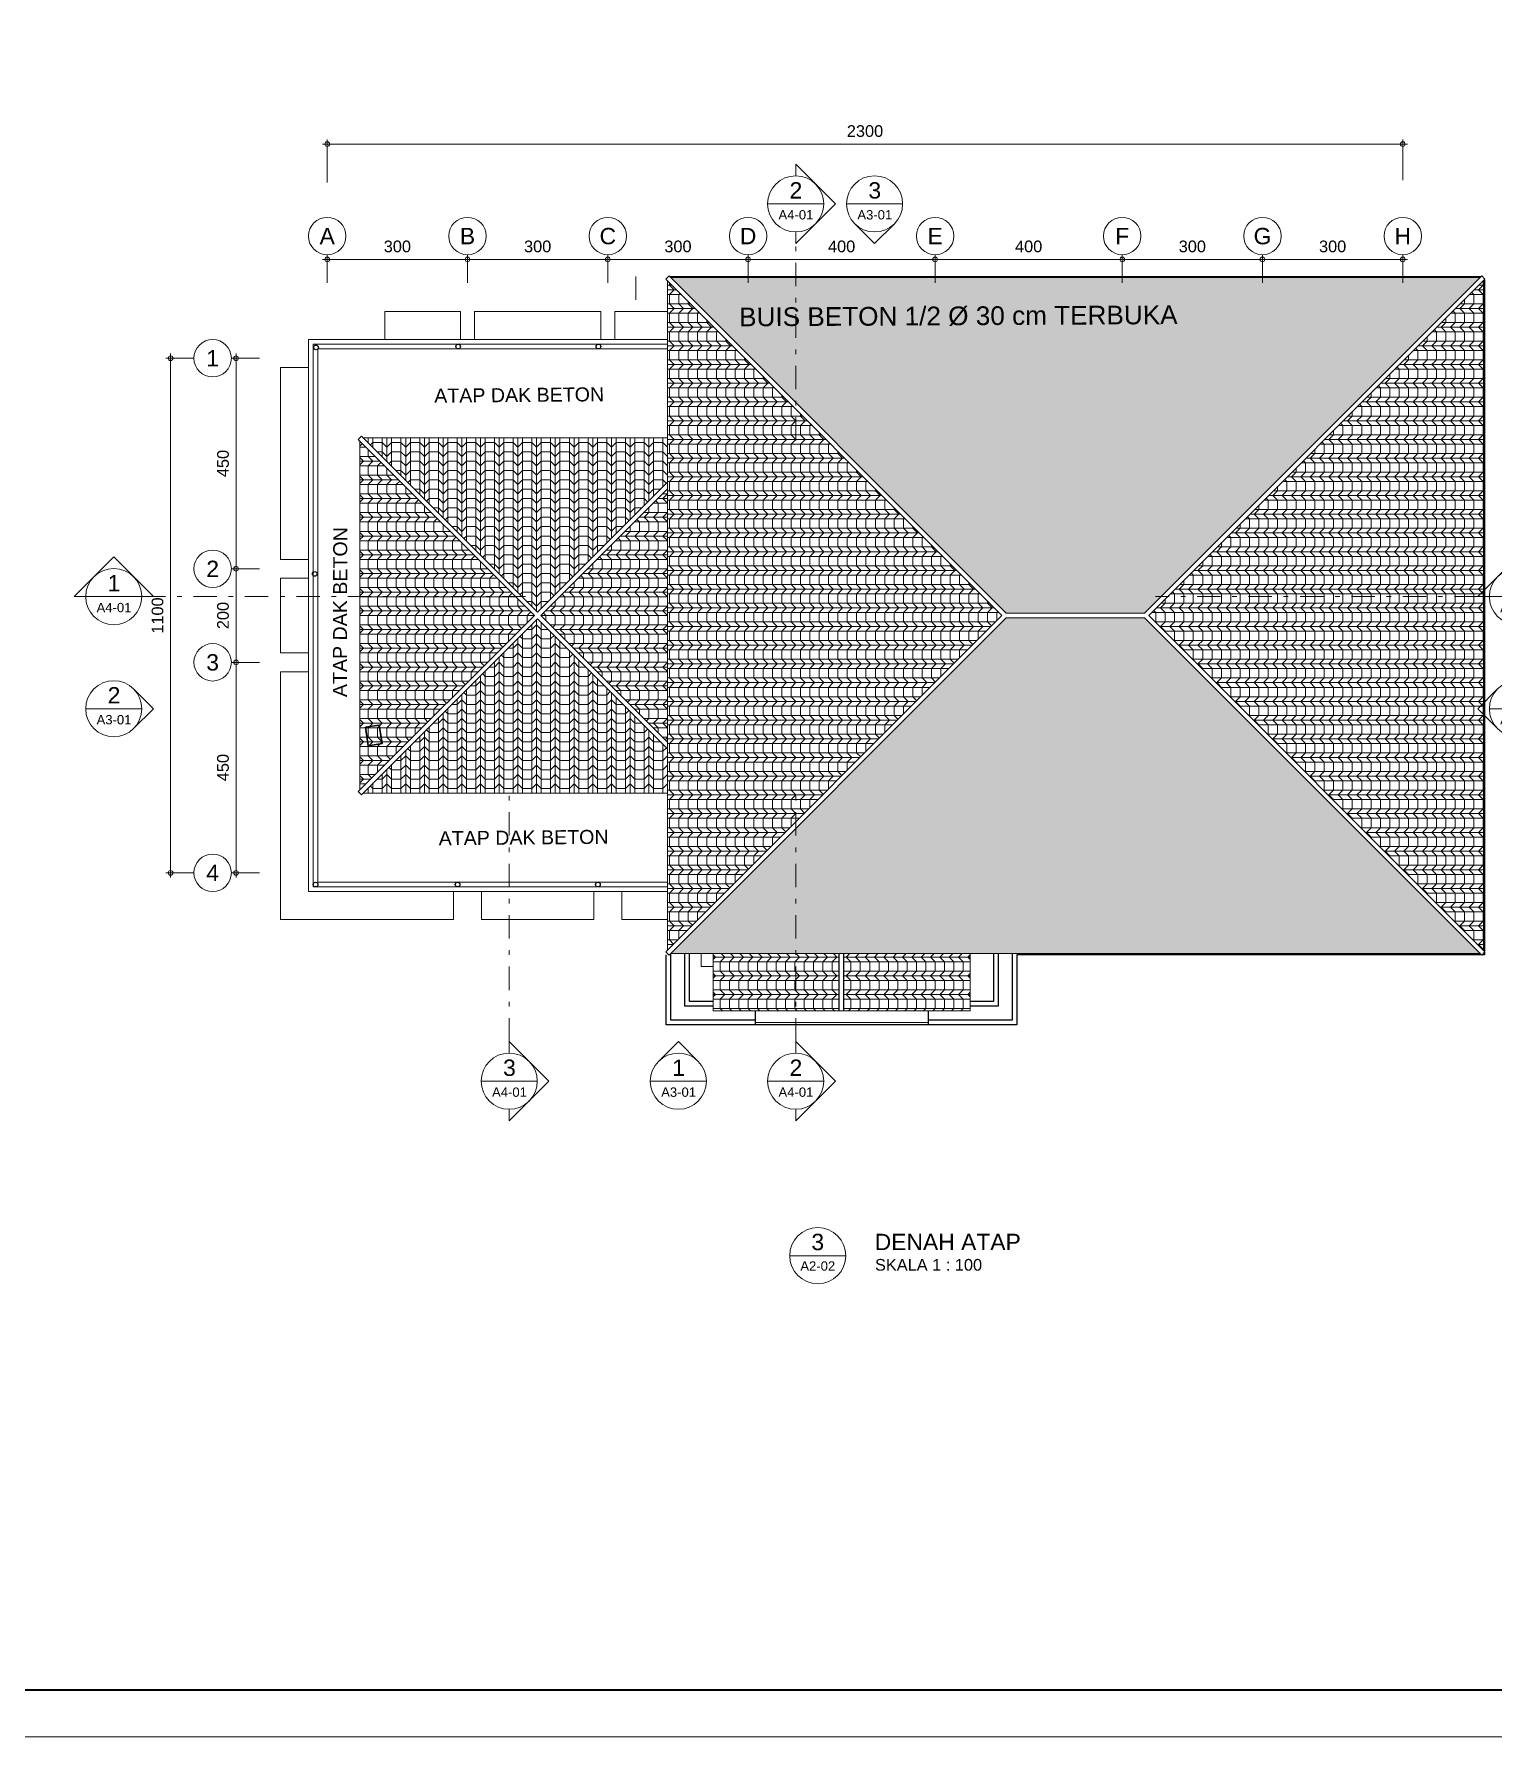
# Model space of a CAD drawing. Header units: millimetres. Extents: x -11 to 1625, y -267 to 180.
# Drawn here: x 1368.16 to 1399.36, y 63 to 99.4 of the extents above; entities that cross this region are included whole.
import ezdxf
from ezdxf.enums import TextEntityAlignment as Align

# ---------------------------------------------------------------- set-up
doc = ezdxf.new("R2010")
doc.units = ezdxf.units.MM
doc.linetypes.add('DASHDOT', pattern=[1, 0.5, -0.25, 0, -0.25])
for name, color, linetype, lineweight in [('ars', 11, 'Continuous', 5), ('atap', 7, 'Continuous', 20), ('dinding', 5, 'Continuous', 15), ('GRS KOP', 1, 'Continuous', 35), ('KOLOM', 1, 'Continuous', 30), ('kop', 7, 'Continuous', 20), ('lan', 7, 'Continuous', 15), ('not', 7, 'Continuous', 20), ('SANITAIR', 4, 'Continuous', 5), ('u', 6, 'Continuous', 20)]:
    doc.layers.add(name, color=color, linetype=linetype, lineweight=lineweight)
doc.styles.add('BARU', font='complex.shx')
doc.styles.add('S', font='SIMPLEX', dxfattribs={"width": 1.1})
doc.styles.get("Standard").update_dxf_attribs({"font": 'ARIALUNI.TTF'})
doc.dimstyles.new('SK100', dxfattribs={"dimtxt": 0.25, "dimasz": 0.1, "dimexe": 0.1, "dimexo": 0, "dimgap": 0.15, "dimtad": 1, "dimdec": 0, "dimlfac": 100, "dimzin": 12, "dimdsep": 46, "dimtxsty": 'Standard', "dimblk": 'BULAT', "dimcen": 0.1, "dimclrd": 256, "dimclre": 256, "dimclrt": 256, "dimadec": 0, "dimazin": 3, "dimtfac": 1, "dimtdec": 0, "dimtofl": 0, "dimtmove": 0, "dimatfit": 3, "dimldrblk": 'BULAT', "dimfxl": 0, "dimtolj": 1, "dimtzin": 0, "dimlwd": -1, "dimlwe": -1, "dimarcsym": 0})

# ---------------------------------------------------------------- blocks, each defined once
blk = doc.blocks.new('kop')
at = {"layer": 'GRS KOP'}
blk.add_lwpolyline([(1, 54), (83, 54), (83, 1), (1, 1)], close=True, dxfattribs=at)
at = {"layer": 'kop', "color": 7}
blk.add_line((0, 0), (84, 0), dxfattribs=at)
at = {"layer": 'kop', "style": 'BARU', "flags": 4}
for p, height in [((73.8, 5.4), 0.35), ((80.303, 5.382), 0.25), ((73.8, 4.9), 0.35), ((80.303, 4.882), 0.25), ((73.8, 4.4), 0.35), ((80.303, 4.382), 0.25)]:
    blk.add_attdef('-', p, '', height=height, dxfattribs=at)
at = {"layer": 'kop', "flags": 4}
for tag, p in [('AR-00', (78.057, 2.648)), ('00', (81.238, 2.647))]:
    blk.add_attdef(tag, text='', height=0.35, dxfattribs=at).set_placement(p, align=Align.MIDDLE)
blk = doc.blocks.new('K1')
at = {"layer": 'KOLOM'}
blk.add_lwpolyline([(0.2, 0.15), (-0.2, 0.15), (-0.2, -0.15), (0.2, -0.15), (0.2, 0.15)], dxfattribs=at)
blk = doc.blocks.new('BULAT')
for p, q in [((-1, 0), (1, 0)), ((0, -1), (0, 1))]:
    blk.add_line(p, q)
blk.add_circle((0, 0), 0.5)
blk = doc.blocks.new('*D3168')
at = {"layer": 'Defpoints', "color": 0, "ltscale": 0.15}
for p in [(1372.481, 85.97), (1372.981, 85.97), (1372.981, 81.47)]:
    blk.add_point(p, dxfattribs=at)
at = {"layer": 'u', "ltscale": 0.15}
for p, q in [((1372.981, 85.97), (1372.381, 85.97)), ((1372.481, 81.57), (1372.481, 85.87)), ((1372.981, 81.47), (1372.381, 81.47))]:
    blk.add_line(p, q, dxfattribs=at)
at = {"layer": 'u', "ltscale": 0.15, "xscale": 0.1, "yscale": 0.1, "zscale": 0.1}
for p, rotation in [((1372.481, 85.97), 90), ((1372.481, 81.47), 270)]:
    blk.add_blockref('BULAT', p, dxfattribs=dict(at, rotation=rotation))
at = {"layer": 'u', "ltscale": 0.15, "insert": (1372.203, 83.72), "char_height": 0.25, "attachment_point": 5, "rotation": 90}
blk.add_mtext('\\A1;450', dxfattribs=at)
blk = doc.blocks.new('*D3169')
at = {"layer": 'Defpoints', "color": 0, "ltscale": 0.15}
for p in [(1372.481, 87.97), (1372.981, 87.97), (1372.981, 85.97)]:
    blk.add_point(p, dxfattribs=at)
at = {"layer": 'u', "ltscale": 0.15}
for p, q in [((1372.981, 87.97), (1372.381, 87.97)), ((1372.481, 86.07), (1372.481, 87.87)), ((1372.981, 85.97), (1372.381, 85.97))]:
    blk.add_line(p, q, dxfattribs=at)
at = {"layer": 'u', "ltscale": 0.15, "xscale": 0.1, "yscale": 0.1, "zscale": 0.1}
for p, rotation in [((1372.481, 87.97), 90), ((1372.481, 85.97), 270)]:
    blk.add_blockref('BULAT', p, dxfattribs=dict(at, rotation=rotation))
at = {"layer": 'u', "ltscale": 0.15, "insert": (1372.203, 86.97), "char_height": 0.25, "attachment_point": 5, "rotation": 90}
blk.add_mtext('\\A1;200', dxfattribs=at)
blk = doc.blocks.new('*D3170')
at = {"layer": 'Defpoints', "color": 0, "ltscale": 0.15}
for p in [(1372.981, 92.47), (1372.481, 87.97), (1372.981, 87.97)]:
    blk.add_point(p, dxfattribs=at)
at = {"layer": 'u', "ltscale": 0.15}
for p, q in [((1372.981, 92.47), (1372.381, 92.47)), ((1372.481, 92.37), (1372.481, 88.07)), ((1372.981, 87.97), (1372.381, 87.97))]:
    blk.add_line(p, q, dxfattribs=at)
at = {"layer": 'u', "ltscale": 0.15, "xscale": 0.1, "yscale": 0.1, "zscale": 0.1}
for p, rotation in [((1372.481, 92.47), 90), ((1372.481, 87.97), 270)]:
    blk.add_blockref('BULAT', p, dxfattribs=dict(at, rotation=rotation))
at = {"layer": 'u', "ltscale": 0.15, "insert": (1372.203, 90.22), "char_height": 0.25, "attachment_point": 5, "rotation": 90}
blk.add_mtext('\\A1;450', dxfattribs=at)
blk = doc.blocks.new('NAV')
blk.add_circle((0, -0.4), 0.4)
at = {"style": 'S', "width": 0.75, "flags": 4}
blk.add_attdef('AV', text='', height=0.3, dxfattribs=at).set_placement((0, -0.4), align=Align.MIDDLE)
blk = doc.blocks.new('*D3171')
at = {"layer": 'Defpoints', "color": 0, "ltscale": 0.15}
for p in [(1371.581, 92.47), (1371.081, 81.47), (1371.581, 81.47)]:
    blk.add_point(p, dxfattribs=at)
at = {"layer": 'u', "ltscale": 0.15}
for p, q in [((1371.581, 92.47), (1370.981, 92.47)), ((1371.081, 92.37), (1371.081, 81.57)), ((1371.581, 81.47), (1370.981, 81.47))]:
    blk.add_line(p, q, dxfattribs=at)
at = {"layer": 'u', "ltscale": 0.15, "xscale": 0.1, "yscale": 0.1, "zscale": 0.1}
for p, rotation in [((1371.081, 92.47), 90), ((1371.081, 81.47), 270)]:
    blk.add_blockref('BULAT', p, dxfattribs=dict(at, rotation=rotation))
at = {"layer": 'u', "ltscale": 0.15, "insert": (1370.803, 86.97), "char_height": 0.25, "attachment_point": 5, "rotation": 90}
blk.add_mtext('\\A1;1100', dxfattribs=at)
blk = doc.blocks.new('*D3172')
at = {"layer": 'Defpoints', "color": 0, "ltscale": 0.15}
for p in [(1377.431, 94.582), (1374.431, 94.082), (1377.431, 94.082)]:
    blk.add_point(p, dxfattribs=at)
at = {"layer": 'u', "ltscale": 0.15}
for p, q in [((1374.431, 94.082), (1374.431, 94.682)), ((1377.431, 94.082), (1377.431, 94.682)), ((1374.531, 94.582), (1377.331, 94.582))]:
    blk.add_line(p, q, dxfattribs=at)
at = {"layer": 'u', "ltscale": 0.15, "xscale": 0.1, "yscale": 0.1, "zscale": 0.1, "rotation": 180}
blk.add_blockref('BULAT', (1374.431, 94.582), dxfattribs=at)
at = {"layer": 'u', "ltscale": 0.15, "xscale": 0.1, "yscale": 0.1, "zscale": 0.1}
blk.add_blockref('BULAT', (1377.431, 94.582), dxfattribs=at)
at = {"layer": 'u', "ltscale": 0.15, "insert": (1375.931, 94.859), "char_height": 0.25, "attachment_point": 5}
blk.add_mtext('\\A1;300', dxfattribs=at)
blk = doc.blocks.new('*D3173')
at = {"layer": 'Defpoints', "color": 0, "ltscale": 0.15}
for p in [(1380.431, 94.582), (1377.431, 94.082), (1380.431, 94.082)]:
    blk.add_point(p, dxfattribs=at)
at = {"layer": 'u', "ltscale": 0.15}
for p, q in [((1377.431, 94.082), (1377.431, 94.682)), ((1380.431, 94.082), (1380.431, 94.682)), ((1377.531, 94.582), (1380.331, 94.582))]:
    blk.add_line(p, q, dxfattribs=at)
at = {"layer": 'u', "ltscale": 0.15, "xscale": 0.1, "yscale": 0.1, "zscale": 0.1, "rotation": 180}
blk.add_blockref('BULAT', (1377.431, 94.582), dxfattribs=at)
at = {"layer": 'u', "ltscale": 0.15, "xscale": 0.1, "yscale": 0.1, "zscale": 0.1}
blk.add_blockref('BULAT', (1380.431, 94.582), dxfattribs=at)
at = {"layer": 'u', "ltscale": 0.15, "insert": (1378.931, 94.859), "char_height": 0.25, "attachment_point": 5}
blk.add_mtext('\\A1;300', dxfattribs=at)
blk = doc.blocks.new('*D3174')
at = {"layer": 'Defpoints', "color": 0, "ltscale": 0.15}
for p in [(1383.431, 94.582), (1380.431, 94.082), (1383.431, 94.082)]:
    blk.add_point(p, dxfattribs=at)
at = {"layer": 'u', "ltscale": 0.15}
for p, q in [((1380.431, 94.082), (1380.431, 94.682)), ((1383.431, 94.082), (1383.431, 94.682)), ((1380.531, 94.582), (1383.331, 94.582))]:
    blk.add_line(p, q, dxfattribs=at)
at = {"layer": 'u', "ltscale": 0.15, "xscale": 0.1, "yscale": 0.1, "zscale": 0.1, "rotation": 180}
blk.add_blockref('BULAT', (1380.431, 94.582), dxfattribs=at)
at = {"layer": 'u', "ltscale": 0.15, "xscale": 0.1, "yscale": 0.1, "zscale": 0.1}
blk.add_blockref('BULAT', (1383.431, 94.582), dxfattribs=at)
at = {"layer": 'u', "ltscale": 0.15, "insert": (1381.931, 94.859), "char_height": 0.25, "attachment_point": 5}
blk.add_mtext('\\A1;300', dxfattribs=at)
blk = doc.blocks.new('*D3175')
at = {"layer": 'Defpoints', "color": 0, "ltscale": 0.15}
for p in [(1391.431, 94.582), (1387.431, 94.082), (1391.431, 94.082)]:
    blk.add_point(p, dxfattribs=at)
at = {"layer": 'u', "ltscale": 0.15}
for p, q in [((1387.431, 94.082), (1387.431, 94.682)), ((1391.431, 94.082), (1391.431, 94.682)), ((1387.531, 94.582), (1391.331, 94.582))]:
    blk.add_line(p, q, dxfattribs=at)
at = {"layer": 'u', "ltscale": 0.15, "xscale": 0.1, "yscale": 0.1, "zscale": 0.1, "rotation": 180}
blk.add_blockref('BULAT', (1387.431, 94.582), dxfattribs=at)
at = {"layer": 'u', "ltscale": 0.15, "xscale": 0.1, "yscale": 0.1, "zscale": 0.1}
blk.add_blockref('BULAT', (1391.431, 94.582), dxfattribs=at)
at = {"layer": 'u', "ltscale": 0.15, "insert": (1389.431, 94.859), "char_height": 0.25, "attachment_point": 5}
blk.add_mtext('\\A1;400', dxfattribs=at)
blk = doc.blocks.new('*D3176')
at = {"layer": 'Defpoints', "color": 0, "ltscale": 0.15}
for p in [(1394.431, 94.582), (1391.431, 94.082), (1394.431, 94.082)]:
    blk.add_point(p, dxfattribs=at)
at = {"layer": 'u', "ltscale": 0.15}
for p, q in [((1391.431, 94.082), (1391.431, 94.682)), ((1394.431, 94.082), (1394.431, 94.682)), ((1391.531, 94.582), (1394.331, 94.582))]:
    blk.add_line(p, q, dxfattribs=at)
at = {"layer": 'u', "ltscale": 0.15, "xscale": 0.1, "yscale": 0.1, "zscale": 0.1, "rotation": 180}
blk.add_blockref('BULAT', (1391.431, 94.582), dxfattribs=at)
at = {"layer": 'u', "ltscale": 0.15, "xscale": 0.1, "yscale": 0.1, "zscale": 0.1}
blk.add_blockref('BULAT', (1394.431, 94.582), dxfattribs=at)
at = {"layer": 'u', "ltscale": 0.15, "insert": (1392.931, 94.859), "char_height": 0.25, "attachment_point": 5}
blk.add_mtext('\\A1;300', dxfattribs=at)
blk = doc.blocks.new('*D3177')
at = {"layer": 'Defpoints', "color": 0, "ltscale": 0.15}
for p in [(1387.431, 94.582), (1383.431, 94.082), (1387.431, 94.082)]:
    blk.add_point(p, dxfattribs=at)
at = {"layer": 'u', "ltscale": 0.15}
for p, q in [((1383.431, 94.082), (1383.431, 94.682)), ((1387.431, 94.082), (1387.431, 94.682)), ((1383.531, 94.582), (1387.331, 94.582))]:
    blk.add_line(p, q, dxfattribs=at)
at = {"layer": 'u', "ltscale": 0.15, "xscale": 0.1, "yscale": 0.1, "zscale": 0.1, "rotation": 180}
blk.add_blockref('BULAT', (1383.431, 94.582), dxfattribs=at)
at = {"layer": 'u', "ltscale": 0.15, "xscale": 0.1, "yscale": 0.1, "zscale": 0.1}
blk.add_blockref('BULAT', (1387.431, 94.582), dxfattribs=at)
at = {"layer": 'u', "ltscale": 0.15, "insert": (1385.431, 94.859), "char_height": 0.25, "attachment_point": 5}
blk.add_mtext('\\A1;400', dxfattribs=at)
blk = doc.blocks.new('*D3178')
at = {"layer": 'Defpoints', "color": 0, "ltscale": 0.15}
for p in [(1397.431, 94.582), (1394.431, 94.082), (1397.431, 94.082)]:
    blk.add_point(p, dxfattribs=at)
at = {"layer": 'u', "ltscale": 0.15}
for p, q in [((1394.431, 94.082), (1394.431, 94.682)), ((1397.431, 94.082), (1397.431, 94.682)), ((1394.531, 94.582), (1397.331, 94.582))]:
    blk.add_line(p, q, dxfattribs=at)
at = {"layer": 'u', "ltscale": 0.15, "xscale": 0.1, "yscale": 0.1, "zscale": 0.1, "rotation": 180}
blk.add_blockref('BULAT', (1394.431, 94.582), dxfattribs=at)
at = {"layer": 'u', "ltscale": 0.15, "xscale": 0.1, "yscale": 0.1, "zscale": 0.1}
blk.add_blockref('BULAT', (1397.431, 94.582), dxfattribs=at)
at = {"layer": 'u', "ltscale": 0.15, "insert": (1395.931, 94.859), "char_height": 0.25, "attachment_point": 5}
blk.add_mtext('\\A1;300', dxfattribs=at)
blk = doc.blocks.new('*D3179')
at = {"layer": 'Defpoints', "color": 0, "ltscale": 0.15}
for p in [(1397.431, 97.048), (1374.431, 96.225), (1397.431, 96.275)]:
    blk.add_point(p, dxfattribs=at)
at = {"layer": 'u', "ltscale": 0.15}
for p, q in [((1374.431, 96.225), (1374.431, 97.148)), ((1374.531, 97.048), (1397.331, 97.048)), ((1397.431, 96.275), (1397.431, 97.148))]:
    blk.add_line(p, q, dxfattribs=at)
at = {"layer": 'u', "ltscale": 0.15, "xscale": 0.1, "yscale": 0.1, "zscale": 0.1, "rotation": 180}
blk.add_blockref('BULAT', (1374.431, 97.048), dxfattribs=at)
at = {"layer": 'u', "ltscale": 0.15, "xscale": 0.1, "yscale": 0.1, "zscale": 0.1}
blk.add_blockref('BULAT', (1397.431, 97.048), dxfattribs=at)
at = {"layer": 'u', "ltscale": 0.15, "insert": (1385.931, 97.325), "char_height": 0.25, "attachment_point": 5}
blk.add_mtext('\\A1;2300', dxfattribs=at)
blk = doc.blocks.new('Npkn')
for p, q in [((0, 0.849), (0.849, 0)), ((0, 0.849), (0, 0.6)), ((0.6, 0), (-0.6, 0)), ((0, -0.849), (0.849, 0)), ((0, -0.6), (0, -0.849))]:
    blk.add_line(p, q)
blk.add_circle((0, 0), 0.6)
at = {"color": 5, "style": 'S', "width": 0.75, "flags": 4}
blk.add_attdef('NO', text='', height=0.3, dxfattribs=at).set_placement((0.005, 0.113), align=Align.CENTER)
at = {"style": 'S', "width": 0.75, "flags": 4}
blk.add_attdef('NOLBR', text='', height=0.2, dxfattribs=at).set_placement((0.005, -0.334), align=Align.CENTER)
blk = doc.blocks.new('Npa')
for p, q in [((-0.849, 0), (0, 0.849)), ((0.849, 0), (0, 0.849)), ((0.849, 0), (-0.849, 0))]:
    blk.add_line(p, q)
blk.add_circle((0, 0), 0.6)
at = {"color": 5, "style": 'S', "width": 0.75, "flags": 4}
blk.add_attdef('NO', text='', height=0.3, dxfattribs=at).set_placement((0.005, 0.113), align=Align.CENTER)
at = {"style": 'S', "width": 0.75, "flags": 4}
blk.add_attdef('NOLBR', text='', height=0.2, dxfattribs=at).set_placement((0.005, -0.334), align=Align.CENTER)
blk = doc.blocks.new('Ntkn')
for p, q in [((0.424, 0.424), (0.849, 0)), ((0.6, 0), (-0.6, 0)), ((0.424, -0.424), (0.849, 0))]:
    blk.add_line(p, q)
blk.add_circle((0, 0), 0.6)
at = {"color": 5, "style": 'S', "width": 0.75, "flags": 4}
blk.add_attdef('NO', text='', height=0.3, dxfattribs=at).set_placement((0.005, 0.113), align=Align.CENTER)
at = {"style": 'S', "width": 0.75, "flags": 4}
blk.add_attdef('NOLBR', text='', height=0.2, dxfattribs=at).set_placement((0.005, -0.334), align=Align.CENTER)
blk = doc.blocks.new('Ntb')
for p, q in [((0.6, 0), (-0.6, 0)), ((-0.424, -0.424), (0, -0.849)), ((0.424, -0.424), (0, -0.849))]:
    blk.add_line(p, q)
blk.add_circle((0, 0), 0.6)
at = {"color": 5, "style": 'S', "width": 0.75, "flags": 4}
blk.add_attdef('NO', text='', height=0.3, dxfattribs=at).set_placement((0.005, 0.113), align=Align.CENTER)
at = {"style": 'S', "width": 0.75, "flags": 4}
blk.add_attdef('NOLBR', text='', height=0.2, dxfattribs=at).set_placement((0.005, -0.334), align=Align.CENTER)
blk = doc.blocks.new('Ntkr')
for p, q in [((-0.424, 0.424), (-0.849, 0)), ((-0.424, -0.424), (-0.849, 0)), ((0.6, 0), (-0.6, 0))]:
    blk.add_line(p, q)
blk.add_circle((0, 0), 0.6)
at = {"color": 5, "style": 'S', "width": 0.75, "flags": 4}
blk.add_attdef('NO', text='', height=0.3, dxfattribs=at).set_placement((0.005, 0.113), align=Align.CENTER)
at = {"style": 'S', "width": 0.75, "flags": 4}
blk.add_attdef('NOLBR', text='', height=0.2, dxfattribs=at).set_placement((0.005, -0.334), align=Align.CENTER)
blk = doc.blocks.new('Ntm')
for p, q in [((-0.424, 0.424), (0, 0.849)), ((0.424, 0.424), (0, 0.849)), ((0.6, 0), (-0.6, 0))]:
    blk.add_line(p, q)
blk.add_circle((0, 0), 0.6)
at = {"color": 5, "style": 'S', "width": 0.75, "flags": 4}
blk.add_attdef('NO', text='', height=0.3, dxfattribs=at).set_placement((0.005, 0.113), align=Align.CENTER)
at = {"style": 'S', "width": 0.75, "flags": 4}
blk.add_attdef('NOLBR', text='', height=0.2, dxfattribs=at).set_placement((0.005, -0.334), align=Align.CENTER)
blk = doc.blocks.new('Ndtpd')
blk.add_line((0.747, 0), (-0.747, 0))
blk.add_circle((0, 0), 0.747)
at = {"flags": 4}
for tag, height, p in [('NO', 0.5, (0, 0.148)), ('NOLBR', 0.3, (0, -0.398))]:
    blk.add_attdef(tag, text='', height=height, dxfattribs=at).set_placement(p, align=Align.CENTER)
for tag, p, height in [('NDTPD', (1.516, 0.148), 0.5), ('SKALA', (1.523, -0.398), 0.3)]:
    blk.add_attdef(tag, p, '', height=height, dxfattribs=at)

msp = doc.modelspace()

# ---------------------------------------------------------------- hatches: boundary and pattern name
at = {"layer": 'ars'}
h = msp.add_hatch(dxfattribs=at)
h.set_pattern_fill('PLENTONG', color=256, scale=0.1, angle=270)
h.set_pattern_definition([(3e-11, (1254.95196, 204.83554), (-2e-13, 0.4), []), (3e-11, (1254.95196, 204.73554), (-2e-13, 0.4), []), (3e-11, (1254.95196, 204.63554), (-2e-13, 0.4), []), (315, (1254.95196, 204.83554), (0.2, 1e-13), [0.14142136, -0.42426407]), (45, (1254.95196, 204.63554), (-0.2, -1e-13), [0.14142136, -0.42426407]), (270, (1254.95196, 204.63554), (0.2, 1e-13), [0.2, -0.2])])
h.paths.add_polyline_path([(1381.7081367, 94.1226847), (1381.7081367, 79.818287), (1388.8603355, 86.9704859)])
h = msp.add_hatch(dxfattribs=at)
h.set_pattern_fill('PLENTONG', color=256, scale=0.1, angle=180)
h.set_pattern_definition([(270, (1255.05196, 204.73554), (0.4, 2e-13), []), (270, (1254.95196, 204.73554), (0.4, 2e-13), []), (270, (1254.85196, 204.73554), (0.4, 2e-13), []), (225, (1255.05196, 204.73554), (1e-13, -0.2), [0.14142136, -0.42426407]), (315, (1254.85196, 204.73554), (-1e-13, 0.2), [0.14142136, -0.42426407]), (180, (1254.85196, 204.73554), (1e-13, -0.2), [0.2, -0.2])])
h.paths.add_polyline_path([(1399.0832451, 94.1933954), (1381.7788473, 94.1933954), (1388.9517569, 87.0204859), (1391.9103355, 87.0204859)])
h = msp.add_hatch(dxfattribs=at)
h.set_pattern_fill('PLENTONG', color=256, scale=0.1, angle=90)
h.set_pattern_definition([(180, (1254.95196, 204.63554), (2e-13, -0.4), []), (180, (1254.95196, 204.73554), (2e-13, -0.4), []), (180, (1254.95196, 204.83554), (2e-13, -0.4), []), (135, (1254.95196, 204.63554), (-0.2, -1e-13), [0.14142136, -0.42426407]), (225, (1254.95196, 204.83554), (0.2, 1e-13), [0.14142136, -0.42426407]), (90, (1254.95196, 204.83554), (-0.2, -1e-13), [0.2, -0.2])])
h.paths.add_polyline_path([(1399.1539557, 94.1226847), (1392.0017569, 86.9704859), (1399.1539557, 79.818287)])
h = msp.add_hatch(dxfattribs=at)
h.set_pattern_fill('PLENTONG', color=256, scale=0.1, angle=270)
h.set_pattern_definition([(3e-11, (1336.10857, 55.17025), (-2e-13, 0.4), []), (3e-11, (1336.10857, 55.07025), (-2e-13, 0.4), []), (3e-11, (1336.10857, 54.97025), (-2e-13, 0.4), []), (315, (1336.10857, 55.17025), (0.2, 1e-13), [0.1414214, -0.424264]), (45, (1336.10857, 54.97025), (-0.2, -1e-13), [0.1414214, -0.424264]), (270, (1336.10857, 54.97025), (0.2, 1e-13), [0.2, -0.2])])
h.paths.add_polyline_path([(1375.1310462, 83.2411966), (1378.8603355, 86.9704859), (1375.1310462, 90.6997752)])
h = msp.add_hatch(dxfattribs=at)
h.set_pattern_fill('PLENTONG', color=256, scale=0.1, angle=180)
h.set_pattern_definition([(270, (1336.20857, 55.07025), (0.4, 2e-13), []), (270, (1336.10857, 55.07025), (0.4, 2e-13), []), (270, (1336.00857, 55.07025), (0.4, 2e-13), []), (225, (1336.20857, 55.07025), (1e-13, -0.2), [0.1414214, -0.4242641]), (315, (1336.00857, 55.07025), (-1e-13, 0.2), [0.1414214, -0.4242641]), (180, (1336.00857, 55.07025), (1e-13, -0.2), [0.2, -0.2])])
h.paths.add_polyline_path([(1375.2017569, 90.7704859), (1378.9310462, 87.0411966), (1381.7081367, 89.818287), (1381.7081367, 90.7704859)])
h = msp.add_hatch(dxfattribs=at)
h.set_pattern_fill('PLENTONG', color=256, scale=0.1, angle=90)
h.set_pattern_definition([(180, (1336.10857, 54.97025), (2e-13, -0.4), []), (180, (1336.10857, 55.07025), (2e-13, -0.4), []), (180, (1336.10857, 55.17025), (2e-13, -0.4), []), (135, (1336.10857, 54.97025), (-0.2, -1e-13), [0.1414214, -0.424264]), (225, (1336.10857, 55.17025), (0.2, 1e-13), [0.1414214, -0.424264]), (90, (1336.10857, 55.17025), (-0.2, -1e-13), [0.2, -0.2])])
h.paths.add_polyline_path([(1381.7081367, 84.2641061), (1381.7081367, 89.6768657), (1379.0017569, 86.9704859)])
h = msp.add_hatch(dxfattribs=at)
h.set_pattern_fill('PLENTONG', color=256, scale=0.1)
h.set_pattern_definition([(90, (1336.00857, 55.07025), (-0.4, -2e-13), []), (90, (1336.10857, 55.07025), (-0.4, -2e-13), []), (90, (1336.20857, 55.07025), (-0.4, -2e-13), []), (45, (1336.00857, 55.07025), (-1e-13, 0.2), [0.1414214, -0.424264]), (135, (1336.20857, 55.07025), (1e-13, -0.2), [0.1414214, -0.424264]), (3e-11, (1336.20857, 55.07025), (-1e-13, 0.2), [0.2, -0.2])])
h.paths.add_polyline_path([(1375.2017569, 83.1704859), (1381.7081367, 83.1704859), (1381.7081367, 84.1226847), (1378.9310462, 86.8997752)])
h = msp.add_hatch(dxfattribs=at)
h.set_pattern_fill('PLENTONG', color=256, scale=0.1)
h.set_pattern_definition([(90, (1254.85196, 204.73554), (-0.4, -2e-13), []), (90, (1254.95196, 204.73554), (-0.4, -2e-13), []), (90, (1255.05196, 204.73554), (-0.4, -2e-13), []), (45, (1254.85196, 204.73554), (-1e-13, 0.2), [0.14142136, -0.42426407]), (135, (1255.05196, 204.73554), (1e-13, -0.2), [0.14142136, -0.42426407]), (3e-11, (1255.05196, 204.73554), (-1e-13, 0.2), [0.2, -0.2])])
h.paths.add_polyline_path([(1399.0832451, 79.7475763), (1391.9103355, 86.9204859), (1388.9517569, 86.9204859), (1381.7788473, 79.7475763)])
h = msp.add_hatch(dxfattribs=at)
h.set_pattern_fill('PLENTONG', color=256, scale=0.1, angle=270)
h.set_pattern_definition([(3e-11, (1387.43105, 81.3705), (-2e-13, 0.4), []), (3e-11, (1387.43105, 81.2705), (-2e-13, 0.4), []), (3e-11, (1387.43105, 81.1705), (-2e-13, 0.4), []), (315, (1387.43105, 81.37049), (0.2, 1e-13), [0.141421, -0.424264]), (45, (1387.43105, 81.17049), (-0.2, -1e-13), [0.141421, -0.424264]), (270, (1387.43105, 81.17049), (0.2, 1e-13), [0.2, -0.2])])
h.paths.add_polyline_path([(1385.3810462, 79.7475763), (1382.6810462, 79.7475763), (1382.6810462, 78.5204859), (1385.3810462, 78.5204859)])
h = msp.add_hatch(dxfattribs=at)
h.set_pattern_fill('PLENTONG', color=256, scale=0.1, angle=90)
h.set_pattern_definition([(180, (1387.43105, 81.1705), (2e-13, -0.4), []), (180, (1387.43105, 81.2705), (2e-13, -0.4), []), (180, (1387.43105, 81.3705), (2e-13, -0.4), []), (135, (1387.43105, 81.17049), (-0.2, -1e-13), [0.141421, -0.424264]), (225, (1387.43105, 81.37049), (0.2, 1e-13), [0.141421, -0.424264]), (90, (1387.43105, 81.37049), (-0.2, -1e-13), [0.2, -0.2])])
h.paths.add_polyline_path([(1388.1810462, 79.7475763), (1385.4810462, 79.7475763), (1385.4810462, 78.5204859), (1388.1810462, 78.5204859)])

# ---------------------------------------------------------------- linework, layer by layer
for p, q in [((1381.7517569, 94.2204859), (1399.1103355, 94.2204859)), ((1381.7810462, 94.1933954), (1381.7810462, 94.2204859)), ((1399.1810462, 94.1497752), (1399.1810462, 79.7911966)), ((1381.6810462, 78.2204859), (1381.6810462, 79.7204859)), ((1382.1810462, 78.7204859), (1382.1810462, 79.7475763)), ((1385.3810462, 78.5204859), (1385.3810462, 79.7475763)), ((1385.4810462, 78.5204859), (1385.4810462, 79.7475763)), ((1388.6810462, 79.7475763), (1388.6810462, 78.7204859)), ((1388.7810462, 79.7475763), (1388.7810462, 78.6204859)), ((1389.0810462, 79.7475763), (1389.0810462, 78.3204859)), ((1399.1103355, 79.7204859), (1389.1810462, 79.7204859)), ((1389.1810462, 79.7204859), (1389.1810462, 78.2204859)), ((1399.1810462, 79.7204859), (1399.1268653, 79.7204859)), ((1399.1810462, 79.7746668), (1399.1810462, 79.7204859)), ((1382.6810462, 78.7204859), (1382.1810462, 78.7204859)), ((1388.6810462, 78.7204859), (1388.1810462, 78.7204859)), ((1383.5810462, 78.5204859), (1383.5810462, 78.2204859)), ((1387.2810462, 78.5204859), (1387.2810462, 78.2204859)), ((1389.0810462, 78.3204859), (1387.2810462, 78.3204859)), ((1388.7810462, 78.6204859), (1388.1810462, 78.6204859)), ((1389.1810462, 78.2204859), (1381.6810462, 78.2204859))]:
    msp.add_line(p, q)
for points in [[(1383.5810462, 78.3204859), (1381.7810462, 78.3204859), (1381.7810462, 79.7497752)], [(1382.6810462, 78.6204859), (1382.0810462, 78.6204859), (1382.0810462, 79.7475763)]]:
    msp.add_lwpolyline(points)
for centre in [(1374.1927059, 92.7025798), (1377.2310462, 92.7204859), (1380.2310462, 92.7204859), (1374.1633407, 87.8589373), (1374.1810462, 81.2204859), (1377.2193865, 81.2204859), (1380.2193865, 81.2204859)]:
    msp.add_circle(centre, 0.05)
msp.add_line((1381.0316297, 93.7204859), (1381.0316297, 94.2204859), dxfattribs=at)
at = {"layer": 'atap', "linetype": 'Continuous'}
for p, q in [((1381.743492, 94.2287508), (1381.6727813, 94.1580401)), ((1381.6727813, 94.1580401), (1388.8603355, 86.9704859)), ((1381.7081367, 79.818287), (1381.7081367, 94.1226847)), ((1381.743492, 94.2287508), (1388.9517569, 87.0204859)), ((1381.7788473, 94.1933954), (1399.0832451, 94.1933954)), ((1391.9103355, 87.0204859), (1399.1186004, 94.2287508)), ((1392.0017569, 86.9704859), (1399.1893111, 94.1580401)), ((1399.1539557, 79.818287), (1399.1539557, 94.1226847)), ((1375.1664015, 90.8058412), (1375.0956909, 90.7351305)), ((1375.0956909, 90.7351305), (1378.8603355, 86.9704859)), ((1375.1664015, 90.8058412), (1378.9310462, 87.0411966)), ((1378.9310462, 87.0411966), (1381.7081367, 89.818287)), ((1379.0017569, 86.9704859), (1381.7081367, 89.6768657)), ((1388.9517569, 87.0204859), (1391.9103355, 87.0204859)), ((1375.0956909, 83.2058412), (1378.8603355, 86.9704859)), ((1375.1664015, 83.1351305), (1378.9310462, 86.8997752)), ((1378.9310462, 86.8997752), (1381.7081367, 84.1226847)), ((1379.0017569, 86.9704859), (1381.7081367, 84.2641061)), ((1381.6727813, 79.7829317), (1388.8603355, 86.9704859)), ((1381.743492, 79.712221), (1388.9517569, 86.9204859)), ((1391.9103355, 86.9204859), (1388.9517569, 86.9204859)), ((1391.9103355, 86.9204859), (1399.1186004, 79.712221)), ((1392.0017569, 86.9704859), (1399.1893111, 79.7829317)), ((1381.743492, 79.712221), (1381.6727813, 79.7829317)), ((1381.7788473, 79.7475763), (1399.0832451, 79.7475763))]:
    msp.add_line(p, q, dxfattribs=at)
at = {"layer": 'atap'}
for p, q in [((1375.1664015, 83.1351305), (1375.0956909, 83.2058412)), ((1399.1893111, 79.7829317), (1399.1186004, 79.712221))]:
    msp.add_line(p, q, dxfattribs=at)
at = {"layer": 'atap', "linetype": 'Continuous'}
for points in [[(1399.1186004, 94.2287508), (1399.1893111, 94.1580401)], [(1375.1310462, 90.6997752), (1375.1310462, 83.2411966)], [(1381.7081367, 90.7704859), (1375.2017569, 90.7704859)], [(1375.2017569, 83.1704859), (1381.7081367, 83.1704859)]]:
    msp.add_lwpolyline(points, dxfattribs=at)
at = {"layer": 'dinding'}
for p, q in [((1374.0310462, 81.0704859), (1374.0310462, 92.8704859)), ((1374.0310462, 92.8704859), (1381.7081367, 92.8704859)), ((1374.1310462, 81.1704859), (1374.1310462, 92.7704859)), ((1374.1310462, 92.7704859), (1381.7081367, 92.7704859)), ((1381.7081367, 81.0704859), (1374.0310462, 81.0704859)), ((1381.7081367, 81.1704859), (1374.1310462, 81.1704859))]:
    msp.add_line(p, q, dxfattribs=at)
at = {"layer": 'lan'}
for p, q in [((1394.2810462, 94.1933954), (1394.2810462, 94.2204859)), ((1375.6610462, 93.4704859), (1377.2810462, 93.4704859)), ((1375.6610462, 92.8704859), (1375.6610462, 93.4704859)), ((1377.2810462, 92.8704859), (1377.2810462, 93.4704859)), ((1377.5810462, 93.4704859), (1380.2810462, 93.4704859)), ((1377.5810462, 92.8704859), (1377.5810462, 93.4704859)), ((1380.2810462, 92.8704859), (1380.2810462, 93.4704859)), ((1380.5810462, 93.4704859), (1381.7081367, 93.4704859)), ((1380.5810462, 92.8704859), (1380.5810462, 93.4704859)), ((1373.4310462, 92.2704859), (1373.4310462, 88.1704859)), ((1374.0310462, 92.2704859), (1373.4310462, 92.2704859)), ((1374.0310462, 88.1704859), (1373.4310462, 88.1704859)), ((1373.4310462, 87.7704859), (1373.4310462, 86.1704859)), ((1374.0310462, 87.7704859), (1373.4310462, 87.7704859)), ((1374.0310462, 86.1704859), (1373.4310462, 86.1704859)), ((1373.4310462, 85.7704859), (1373.4310462, 80.4704859)), ((1374.0310462, 85.7704859), (1373.4310462, 85.7704859)), ((1377.1310462, 81.0704859), (1377.1310462, 80.4704859)), ((1377.7310462, 81.0704859), (1377.7310462, 80.4704859)), ((1380.1310462, 81.0704859), (1380.1310462, 80.4704859)), ((1380.7310462, 81.0704859), (1380.7310462, 80.4704859)), ((1377.1310462, 80.4704859), (1373.4310462, 80.4704859)), ((1380.1310462, 80.4704859), (1377.7310462, 80.4704859)), ((1381.7081367, 80.4704859), (1380.7310462, 80.4704859)), ((1382.4310462, 79.7475763), (1382.4310462, 79.4704859)), ((1382.6810462, 78.5204859), (1382.6810462, 79.7475763)), ((1388.1810462, 79.7475763), (1388.1810462, 78.5204859)), ((1397.5060462, 79.7475763), (1397.5060462, 79.7204859)), ((1398.6810462, 79.7475763), (1398.6810462, 79.7204859)), ((1382.6810462, 79.4704859), (1382.4310462, 79.4704859)), ((1388.1810462, 78.5204859), (1382.6810462, 78.5204859)), ((1383.5810462, 78.2704859), (1387.2810462, 78.2704859))]:
    msp.add_line(p, q, dxfattribs=at)
at = {"layer": 'not', "linetype": 'DASHDOT'}
for p, q in [((1384.4491915, 90.7098292), (1384.4491915, 94.9220824)), ((1378.6712751, 87.3753831), (1370.7154692, 87.3753831)), ((1399.033749, 87.3753831), (1392.1410441, 87.3753831)), ((1378.323538, 77.8656906), (1378.323538, 83.1704859)), ((1384.4491915, 77.8656906), (1384.4491915, 83.248145))]:
    msp.add_line(p, q, dxfattribs=at)
at = {"layer": 'SANITAIR'}
msp.add_lwpolyline([(1381.7081367, 81.2704859), (1374.2310462, 81.2704859), (1374.2310462, 92.6704859), (1381.7081367, 92.6704859)], dxfattribs=at)

# ---------------------------------------------------------------- block references
at = {"layer": 'KOLOM', "rotation": 99.0537492067805}
msp.add_blockref('K1', (1375.4257239, 84.4072489), dxfattribs=at)
at = {"layer": 'kop'}
msp.add_blockref('kop', (1331.2141609, 63.0000005), dxfattribs=at)
at = {"layer": 'not'}
ref = msp.add_blockref('Npkn', (1384.4491915, 95.7706106), dxfattribs=at)
ref.add_attrib('NO', '2', dxfattribs={"layer": '0', "height": 0.35, "flags": 4}).set_placement((1384.4539571, 95.8835132), align=Align.CENTER)
ref.add_attrib('NOLBR', 'A4-01', dxfattribs={"layer": '0', "height": 0.2, "flags": 4}).set_placement((1384.4539571, 95.4363728), align=Align.CENTER)
ref = msp.add_blockref('Ntb', (1386.1356297, 95.7706106), dxfattribs=at)
ref.add_attrib('NO', '3', dxfattribs={"layer": '0', "height": 0.35, "flags": 4}).set_placement((1386.1403953, 95.8835132), align=Align.CENTER)
ref.add_attrib('NOLBR', 'A3-01', dxfattribs={"layer": '0', "height": 0.2, "flags": 4}).set_placement((1386.1403953, 95.4363728), align=Align.CENTER)
ref = msp.add_blockref('NAV', (1374.4310462, 95.481593), dxfattribs=at)
ref.add_attrib('AV', 'A', dxfattribs={"layer": '0', "height": 0.35, "flags": 4}).set_placement((1374.4310462, 95.081593), align=Align.MIDDLE)
ref = msp.add_blockref('NAV', (1377.4310462, 95.481593), dxfattribs=at)
ref.add_attrib('AV', 'B', dxfattribs={"layer": '0', "height": 0.35, "flags": 4}).set_placement((1377.4310462, 95.081593), align=Align.MIDDLE)
ref = msp.add_blockref('NAV', (1380.4310462, 95.481593), dxfattribs=at)
ref.add_attrib('AV', 'C', dxfattribs={"layer": '0', "height": 0.35, "flags": 4}).set_placement((1380.4310462, 95.081593), align=Align.MIDDLE)
ref = msp.add_blockref('NAV', (1383.4310462, 95.481593), dxfattribs=at)
ref.add_attrib('AV', 'D', dxfattribs={"layer": '0', "height": 0.35, "flags": 4}).set_placement((1383.4310462, 95.081593), align=Align.MIDDLE)
ref = msp.add_blockref('NAV', (1387.4310462, 95.481593), dxfattribs=at)
ref.add_attrib('AV', 'E', dxfattribs={"layer": '0', "height": 0.35, "flags": 4}).set_placement((1387.4310462, 95.081593), align=Align.MIDDLE)
ref = msp.add_blockref('NAV', (1391.4310462, 95.481593), dxfattribs=at)
ref.add_attrib('AV', 'F', dxfattribs={"layer": '0', "height": 0.35, "flags": 4}).set_placement((1391.4310462, 95.081593), align=Align.MIDDLE)
ref = msp.add_blockref('NAV', (1394.4310462, 95.481593), dxfattribs=at)
ref.add_attrib('AV', 'G', dxfattribs={"layer": '0', "height": 0.35, "flags": 4}).set_placement((1394.4310462, 95.081593), align=Align.MIDDLE)
ref = msp.add_blockref('NAV', (1397.4310462, 95.481593), dxfattribs=at)
ref.add_attrib('AV', 'H', dxfattribs={"layer": '0', "height": 0.35, "flags": 4}).set_placement((1397.4310462, 95.081593), align=Align.MIDDLE)
ref = msp.add_blockref('NAV', (1371.9810462, 92.8704859), dxfattribs=at)
ref.add_attrib('AV', '1', dxfattribs={"layer": '0', "height": 0.35, "flags": 4}).set_placement((1371.9810462, 92.4704859), align=Align.MIDDLE)
ref = msp.add_blockref('Npa', (1369.866941, 87.3753831), dxfattribs=at)
ref.add_attrib('NO', '1', dxfattribs={"layer": '0', "height": 0.35, "flags": 4}).set_placement((1369.8717066, 87.4882857), align=Align.CENTER)
ref.add_attrib('NOLBR', 'A4-01', dxfattribs={"layer": '0', "height": 0.2, "flags": 4}).set_placement((1369.8717066, 87.0411453), align=Align.CENTER)
ref = msp.add_blockref('NAV', (1371.9810462, 88.3704859), dxfattribs=at)
ref.add_attrib('AV', '2', dxfattribs={"layer": '0', "height": 0.35, "flags": 4}).set_placement((1371.9810462, 87.9704859), align=Align.MIDDLE)
ref = msp.add_blockref('Npa', (1399.8822772, 87.3753831), dxfattribs=at)
ref.add_attrib('NO', '1', dxfattribs={"layer": '0', "height": 0.35, "flags": 4}).set_placement((1399.8870428, 87.4882857), align=Align.CENTER)
ref.add_attrib('NOLBR', 'A4-01', dxfattribs={"layer": '0', "height": 0.2, "flags": 4}).set_placement((1399.8870428, 87.0411453), align=Align.CENTER)
ref = msp.add_blockref('NAV', (1371.9810462, 86.3704859), dxfattribs=at)
ref.add_attrib('AV', '3', dxfattribs={"layer": '0', "height": 0.35, "flags": 4}).set_placement((1371.9810462, 85.9704859), align=Align.MIDDLE)
ref = msp.add_blockref('Ntkn', (1369.866941, 84.9783847), dxfattribs=at)
ref.add_attrib('NO', '2', dxfattribs={"layer": '0', "height": 0.35, "flags": 4}).set_placement((1369.8717066, 85.0912873), align=Align.CENTER)
ref.add_attrib('NOLBR', 'A3-01', dxfattribs={"layer": '0', "height": 0.2, "flags": 4}).set_placement((1369.8717066, 84.644147), align=Align.CENTER)
ref = msp.add_blockref('Ntkr', (1399.8822772, 84.9783847), dxfattribs=at)
ref.add_attrib('NO', '4', dxfattribs={"layer": '0', "height": 0.35, "flags": 4}).set_placement((1399.8870428, 85.0912873), align=Align.CENTER)
ref.add_attrib('NOLBR', 'A3-01', dxfattribs={"layer": '0', "height": 0.2, "flags": 4}).set_placement((1399.8870428, 84.644147), align=Align.CENTER)
ref = msp.add_blockref('NAV', (1371.9810462, 81.8704859), dxfattribs=at)
ref.add_attrib('AV', '4', dxfattribs={"layer": '0', "height": 0.35, "flags": 4}).set_placement((1371.9810462, 81.4704859), align=Align.MIDDLE)
ref = msp.add_blockref('Npkn', (1378.323538, 77.0171624), dxfattribs=at)
ref.add_attrib('NO', '3', dxfattribs={"layer": '0', "height": 0.35, "flags": 4}).set_placement((1378.3283036, 77.1300651), align=Align.CENTER)
ref.add_attrib('NOLBR', 'A4-01', dxfattribs={"layer": '0', "height": 0.2, "flags": 4}).set_placement((1378.3283036, 76.6829247), align=Align.CENTER)
ref = msp.add_blockref('Ntm', (1381.9405219, 77.0171624), dxfattribs=at)
ref.add_attrib('NO', '1', dxfattribs={"layer": '0', "height": 0.35, "flags": 4}).set_placement((1381.9452875, 77.1300651), align=Align.CENTER)
ref.add_attrib('NOLBR', 'A3-01', dxfattribs={"layer": '0', "height": 0.2, "flags": 4}).set_placement((1381.9452875, 76.6829247), align=Align.CENTER)
ref = msp.add_blockref('Npkn', (1384.4491915, 77.0171624), dxfattribs=at)
ref.add_attrib('NO', '2', dxfattribs={"layer": '0', "height": 0.35, "flags": 4}).set_placement((1384.4539571, 77.1300651), align=Align.CENTER)
ref.add_attrib('NOLBR', 'A4-01', dxfattribs={"layer": '0', "height": 0.2, "flags": 4}).set_placement((1384.4539571, 76.6829247), align=Align.CENTER)
ref = msp.add_blockref('Ndtpd', (1384.9211579, 73.286869), dxfattribs=dict(at, xscale=0.803212851405533, yscale=0.803212851405533, zscale=0.803212851405533))
ref.add_attrib('NO', '3', dxfattribs={"layer": '0', "height": 0.35, "flags": 4}).set_placement((1384.9208307, 73.4053949), align=Align.CENTER)
ref.add_attrib('NDTPD', 'DENAH ATAP', (1386.1388425, 73.4053949), dxfattribs={"layer": '0', "height": 0.35, "flags": 4})
ref.add_attrib('NOLBR', 'A2-02', dxfattribs={"layer": '0', "height": 0.2, "flags": 4}).set_placement((1384.9208307, 72.9668991), align=Align.CENTER)
ref.add_attrib('SKALA', 'SKALA 1 : 100', (1386.1446426, 72.9668991), dxfattribs={"layer": '0', "height": 0.25, "flags": 4})

# ---------------------------------------------------------------- texts
at = {"layer": 'not', "attachment_point": 1}
for s, width, insert, char_height, rotation in [('\\A1;\\pi0.04301;BUIS BETON 1/2 Ø 30 cm TERBUKA', 9.423810553, (1383.1947795, 93.5524075), 0.4, 0.29295305), ('\\pi0.4485;ATAP DAK BETON', 4.496387274, (1376.2697196, 91.814647), 0.3, 0.521157), ('\\pi0.4485;ATAP DAK BETON', 4.496387274, (1374.5499634, 84.7792), 0.3, 89.85035343), ('\\pi0.4485;ATAP DAK BETON', 4.496387274, (1376.3642593, 82.3549141), 0.3, 0.521157)]:
    msp.add_mtext_dynamic_manual_height_columns(s, width=width, gutter_width=12.5, heights=[0], dxfattribs=dict(at, insert=insert, char_height=char_height, rotation=rotation))

# ---------------------------------------------------------------- dimensions: what is measured, and where the dimension line sits
at = {"layer": 'u', "ltscale": 0.15}
for base, p1, p2, picture, middle in [((1397.4310462, 97.047732), (1374.4310462, 96.2254064), (1397.4310462, 96.2754064), '*D3179', (1385.9310462, 97.047732)), ((1377.4310462, 94.581593), (1374.4310462, 94.081593), (1377.4310462, 94.081593), '*D3172', (1375.9310462, 94.581593)), ((1380.4310462, 94.581593), (1377.4310462, 94.081593), (1380.4310462, 94.081593), '*D3173', (1378.9310462, 94.581593)), ((1383.4310462, 94.581593), (1380.4310462, 94.081593), (1383.4310462, 94.081593), '*D3174', (1381.9310462, 94.581593)), ((1387.4310462, 94.581593), (1383.4310462, 94.081593), (1387.4310462, 94.081593), '*D3177', (1385.4310462, 94.581593)), ((1391.4310462, 94.581593), (1387.4310462, 94.081593), (1391.4310462, 94.081593), '*D3175', (1389.4310462, 94.581593)), ((1394.4310462, 94.581593), (1391.4310462, 94.081593), (1394.4310462, 94.081593), '*D3176', (1392.9310462, 94.581593)), ((1397.4310462, 94.581593), (1394.4310462, 94.081593), (1397.4310462, 94.081593), '*D3178', (1395.9310462, 94.581593))]:
    dim = msp.add_linear_dim(base=base, p1=p1, p2=p2, dimstyle='SK100', dxfattribs=at)
    dim.commit()
    dim.dimension.update_dxf_attribs({"geometry": picture, "text_midpoint": middle, "dimtype": 160})
for base, p1, p2, angle, picture, middle in [((1371.0810462, 81.4704859), (1371.5810462, 92.4704859), (1371.5810462, 81.4704859), 270, '*D3171', (1371.0810462, 86.9704859)), ((1372.4810462, 87.9704859), (1372.9810462, 92.4704859), (1372.9810462, 87.9704859), 270, '*D3170', (1372.4810462, 90.2204859)), ((1372.4810462, 87.9704859), (1372.9810462, 85.9704859), (1372.9810462, 87.9704859), 90, '*D3169', (1372.4810462, 86.9704859)), ((1372.4810462, 85.9704859), (1372.9810462, 81.4704859), (1372.9810462, 85.9704859), 90, '*D3168', (1372.4810462, 83.7204859))]:
    dim = msp.add_linear_dim(base=base, p1=p1, p2=p2, angle=angle, dimstyle='SK100', dxfattribs=at)
    dim.commit()
    dim.dimension.update_dxf_attribs({"geometry": picture, "text_midpoint": middle, "dimtype": 160})

doc.saveas('drawing.dxf')
